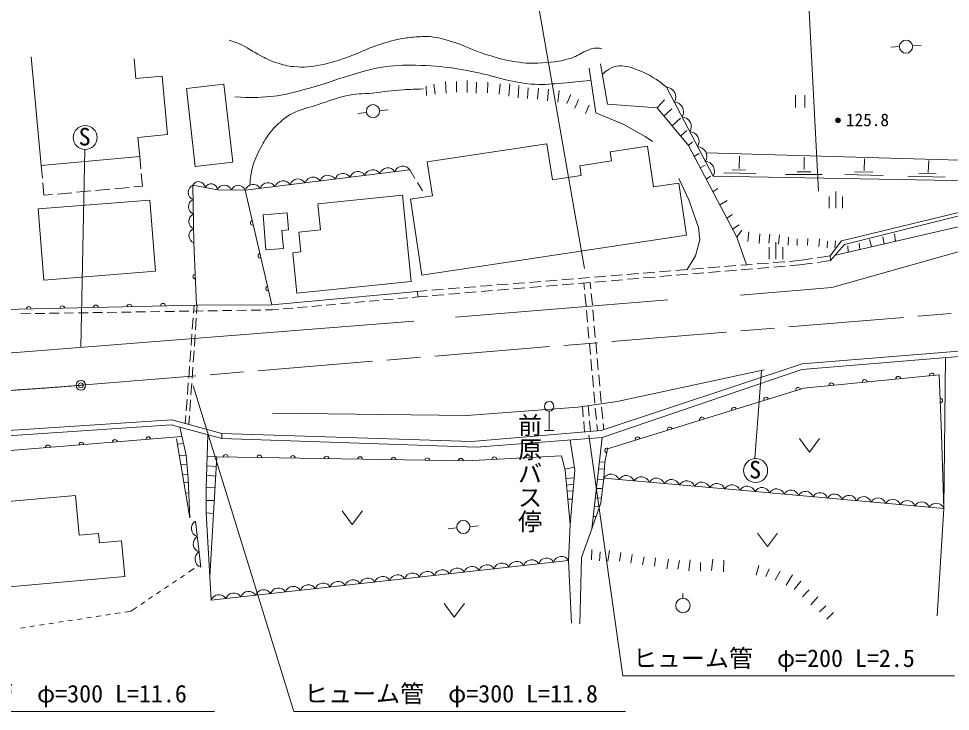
# Model space of a CAD drawing. Units: millimetres, scale not verified. Extents: x 40000 to 680000, y 20000 to 380000.
# Drawn here: x 363163 to 460240, y 241041 to 313202 of the extents above; entities that cross this region are included whole.
import ezdxf
from ezdxf.enums import TextEntityAlignment as Align

# ---------------------------------------------------------------- set-up
doc = ezdxf.new("R2010")
doc.units = ezdxf.units.MM
doc.header["$LTSCALE"] = 1000
doc.header["$PDMODE"] = 32
doc.header["$PDSIZE"] = 500
doc.linetypes.add('CHAIN', pattern=[18.5, 12, -1.5, 3.5, -1.5])
for name, color, linetype, lineweight in [('M-BGD', 7, 'Continuous', 13), ('M-BMK', 2, 'CHAIN', 13), ('M-BMK-SRVR', 3, 'Continuous', 13), ('M-STR-HTXT', 7, 'Continuous', 13)]:
    doc.layers.add(name, color=color, linetype=linetype, lineweight=lineweight)
doc.styles.add('@ＭＳ ゴシック', font='')
doc.styles.add('ＭＳ ゴシック', font='')
doc.styles.get('@ＭＳ ゴシック').set_extended_font_data('@MS Gothic')
doc.styles.get('ＭＳ ゴシック').set_extended_font_data('MS Gothic')

msp = doc.modelspace()

# ---------------------------------------------------------------- linework, layer by layer
at = {"layer": 'M-BGD'}
for p, q in [((454021, 310243), (454934, 310288)), ((456296, 310356), (457209, 310402)), ((364459, 309206), (365514, 297900)), ((375384, 306958), (375192, 309014)), ((422620, 308044), (423304, 303376)), ((423780, 308492), (424510, 304291)), ((378104, 307212), (375384, 306958)), ((378672, 301120), (378104, 307212)), ((380640, 305921), (384557, 306365)), ((381560, 297804), (380640, 305921)), ((384557, 306365), (385477, 298247)), ((405673, 305189), (405609, 306182)), ((406567, 305347), (406433, 306375)), ((407713, 305447), (407634, 306656)), ((408791, 305543), (408774, 306656)), ((409896, 305491), (409896, 306744)), ((410842, 305455), (410860, 306595)), ((412021, 305482), (412039, 306577)), ((413231, 305327), (413318, 306414)), ((414247, 305125), (414344, 306414)), ((415212, 304968), (415264, 306230)), ((416174, 304873), (416235, 305978)), ((417208, 304812), (417313, 305943)), ((418276, 304639), (418370, 305846)), ((435517, 296782), (430670, 306055)), ((419332, 304506), (419492, 305702)), ((420264, 304345), (420694, 305300)), ((444096, 305245), (444096, 303945)), ((445071, 303945), (445071, 305245)), ((421106, 303889), (421509, 304766)), ((422219, 303328), (422596, 304196)), ((424510, 304291), (429677, 303897)), ((429677, 303897), (430446, 304745)), ((429677, 303897), (432943, 299993)), ((399414, 303439), (398507, 303327)), ((401674, 303719), (400767, 303607)), ((423304, 303376), (426143, 302223)), ((430385, 303051), (431231, 303809)), ((426143, 302223), (428451, 300921)), ((431247, 302020), (432107, 302826)), ((375590, 300832), (378672, 301120)), ((432137, 300957), (432768, 301561)), ((375774, 298858), (375590, 300832)), ((418211, 300176), (405739, 298296)), ((418779, 296405), (418211, 300176)), ((428451, 300921), (429190, 300389)), ((432943, 299993), (433364, 300362)), ((432943, 299993), (437984, 290445)), ((370050, 299565), (369653, 278967)), ((428689, 299911), (424789, 299323)), ((424789, 299323), (424932, 298374)), ((429327, 295679), (428689, 299911)), ((433545, 298854), (434058, 299163)), ((493294, 297574), (434805, 299206)), ((365514, 297900), (375774, 298858)), ((375774, 298858), (375896, 297556)), ((385477, 298247), (381560, 297804)), ((405739, 298296), (406275, 294742)), ((424932, 298374), (421629, 297876)), ((438236, 297585), (438276, 298865)), ((445023, 297495), (445014, 298766)), ((451245, 297375), (451280, 298614)), ((457930, 297183), (457983, 298410)), ((365514, 297900), (365635, 296598)), ((375942, 297058), (376063, 295757)), ((403921, 297443), (404455, 296566)), ((421629, 297876), (421783, 296857)), ((434182, 297646), (434682, 297952)), ((436650, 297147), (439972, 297059)), ((437500, 297436), (438903, 297419)), ((444295, 297259), (445715, 297241)), ((450251, 297229), (452174, 297206)), ((456966, 297061), (458763, 297043)), ((365682, 296101), (365803, 294799)), ((404715, 296138), (405249, 295261)), ((421783, 296857), (418779, 296405)), ((431951, 296548), (432976, 294326)), ((434802, 296473), (435265, 296786)), ((435517, 296782), (493122, 295730)), ((443068, 296969), (446890, 296952)), ((449252, 296961), (453243, 296855)), ((455818, 296789), (459683, 296692)), ((369191, 295115), (370684, 295255)), ((371182, 295301), (372676, 295440)), ((373174, 295487), (374667, 295626)), ((375165, 295673), (376063, 295757)), ((386771, 295330), (389557, 283386)), ((431945, 296073), (429327, 295679)), ((432764, 290640), (431945, 296073)), ((435493, 295164), (436010, 295524)), ((448297, 293446), (448297, 295196)), ((365189, 293385), (376824, 294307)), ((365803, 294799), (366702, 294883)), ((367199, 294929), (368693, 295069)), ((376824, 294307), (377413, 286881)), ((403150, 294806), (394334, 293902)), ((404071, 285824), (403150, 294806)), ((406275, 294742), (403996, 294399)), ((403996, 294399), (405189, 286483)), ((432976, 294326), (433989, 291447)), ((436214, 293798), (436992, 294253)), ((447597, 293446), (447597, 294671)), ((448997, 293446), (448997, 294671)), ((365189, 293385), (365777, 285959)), ((394334, 293902), (394611, 291202)), ((448890, 290059), (463727, 293645)), ((388625, 292766), (391146, 292963)), ((388911, 289108), (388625, 292766)), ((391146, 292963), (391284, 291188)), ((436951, 292402), (437531, 292811)), ((449223, 289691), (462853, 293075)), ((433989, 291447), (434127, 290165)), ((437549, 291269), (438241, 291727)), ((448266, 288579), (461366, 291598)), ((391284, 291188), (390602, 291134)), ((390602, 291134), (390749, 289251)), ((394611, 291202), (392357, 290971)), ((392357, 290971), (392570, 288895)), ((405189, 286483), (432764, 290640)), ((437984, 290445), (438497, 291175)), ((437984, 290445), (439009, 287558)), ((439254, 290996), (439132, 289988)), ((440394, 290786), (440306, 289795)), ((441419, 290742), (441340, 289813)), ((442436, 290698), (442340, 289725)), ((443365, 290435), (443330, 289620)), ((444285, 290277), (444285, 289585)), ((445392, 290289), (445369, 289599)), ((453199, 290473), (453350, 289751)), ((454417, 290780), (454519, 290020)), ((381428, 289834), (381706, 283370)), ((434127, 290165), (433693, 288482)), ((441368, 288160), (441368, 289385)), ((442068, 288160), (442068, 289910)), ((442768, 288160), (442768, 289385)), ((446596, 290254), (446545, 289475)), ((447434, 290006), (447406, 289340)), ((447715, 288499), (448890, 290059)), ((447768, 287999), (449223, 289691)), ((447891, 285178), (462853, 289409)), ((448267, 290065), (448213, 289356)), ((449565, 289535), (449582, 288882)), ((450805, 289164), (450722, 289800)), ((451823, 290184), (452006, 289441)), ((390749, 289251), (388911, 289108)), ((392570, 288895), (391728, 288809)), ((391728, 288809), (392160, 284602)), ((433693, 288482), (432805, 287057)), ((446355, 288288), (447715, 288499)), ((447715, 288499), (447768, 287999)), ((436708, 287372), (437905, 287469)), ((438403, 287509), (439599, 287606)), ((440097, 287646), (441294, 287742)), ((441792, 287783), (442988, 287879)), ((441830, 287323), (443026, 287424)), ((443486, 287919), (444500, 288001)), ((443524, 287465), (444507, 287548)), ((444500, 288001), (445861, 288212)), ((444507, 287548), (445890, 287739)), ((569572, 287349), (444782, 277250)), ((446385, 287808), (447768, 287999)), ((365777, 285959), (377413, 286881)), ((424847, 286415), (426043, 286512)), ((426542, 286552), (427738, 286649)), ((428236, 286689), (429432, 286785)), ((429930, 286826), (431127, 286922)), ((429972, 286330), (431168, 286430)), ((431625, 286962), (432821, 287059)), ((431666, 286472), (432862, 286572)), ((433319, 287099), (434516, 287195)), ((433360, 286614), (434556, 286714)), ((435014, 287236), (436210, 287332)), ((435054, 286756), (436250, 286856)), ((436748, 286898), (437944, 286998)), ((438442, 287040), (439638, 287140)), ((440136, 287181), (441332, 287282)), ((569607, 286924), (444775, 276667)), ((392160, 284602), (404071, 285824)), ((411291, 285322), (412487, 285418)), ((412986, 285458), (414182, 285555)), ((414680, 285595), (415876, 285691)), ((416375, 285732), (417571, 285828)), ((418069, 285868), (419265, 285965)), ((418113, 285337), (419309, 285437)), ((419764, 286005), (420960, 286102)), ((419807, 285479), (421003, 285579)), ((421458, 286142), (422654, 286238)), ((421502, 285621), (422697, 285721)), ((422124, 284982), (422061, 285668)), ((422785, 285069), (422726, 285723)), ((423153, 286279), (424349, 286375)), ((423196, 285763), (424391, 285863)), ((424890, 285904), (426085, 286005)), ((426584, 286046), (427780, 286146)), ((428278, 286188), (429474, 286288)), ((389557, 283386), (404695, 284789)), ((404695, 284789), (405709, 284871)), ((404695, 284789), (404774, 284220)), ((406208, 284911), (407404, 285008)), ((406255, 284344), (407451, 284444)), ((407902, 285048), (409098, 285145)), ((407949, 284486), (409145, 284586)), ((409597, 285185), (410793, 285281)), ((409643, 284627), (410839, 284728)), ((411337, 284769), (412533, 284869)), ((413031, 284911), (414227, 285011)), ((414725, 285053), (415921, 285153)), ((416419, 285195), (417615, 285295)), ((422278, 283289), (422169, 284484)), ((422939, 283376), (422830, 284571)), ((438388, 284409), (447891, 285178)), ((397698, 283586), (396702, 283497)), ((399192, 283720), (398196, 283631)), ((400686, 283854), (399690, 283765)), ((402180, 283988), (401184, 283898)), ((403674, 284121), (402678, 284032)), ((404774, 284220), (404172, 284166)), ((404774, 284220), (405757, 284302)), ((408665, 282087), (430815, 283906)), ((381706, 283370), (361613, 282886)), ((365892, 282497), (364892, 282481)), ((367392, 282520), (366392, 282504)), ((368892, 282543), (367892, 282528)), ((370391, 282566), (369391, 282551)), ((371891, 282589), (370891, 282574)), ((373391, 282613), (372391, 282597)), ((374891, 282636), (373891, 282620)), ((376391, 282659), (375391, 282644)), ((377890, 282682), (376891, 282667)), ((379390, 282706), (378390, 282690)), ((380890, 282729), (379890, 282713)), ((381383, 282533), (381445, 283363)), ((382390, 282752), (381390, 282737)), ((381706, 283370), (389557, 283386)), ((381711, 282487), (381774, 283370)), ((383890, 282775), (382890, 282760)), ((385390, 282799), (384390, 282783)), ((386889, 282822), (385889, 282806)), ((388389, 282845), (387389, 282830)), ((389626, 282864), (388889, 282853)), ((390228, 282918), (389626, 282864)), ((391722, 283052), (390726, 282963)), ((393216, 283185), (392220, 283096)), ((394710, 283319), (393714, 283230)), ((396204, 283453), (395208, 283364)), ((422432, 281596), (422323, 282791)), ((423093, 281683), (422984, 282878)), ((361087, 278295), (404344, 281690)), ((364392, 282473), (363392, 282458)), ((381258, 280837), (381346, 282034)), ((381592, 280792), (381676, 281989)), ((422585, 279903), (422477, 281098)), ((423247, 279990), (423138, 281185)), ((381132, 279142), (381221, 280339)), ((381472, 279096), (381556, 280293)), ((381006, 277447), (381095, 278643)), ((422739, 278210), (422631, 279405)), ((423400, 278297), (423292, 279492)), ((381352, 277400), (381437, 278597)), ((422893, 276517), (422785, 277712)), ((423554, 276604), (423446, 277799)), ((459749, 277897), (459552, 262157)), ((380880, 275751), (380969, 276948)), ((381232, 275704), (381317, 276901)), ((423868, 270289), (444782, 277250)), ((423047, 274824), (422938, 276019)), ((423708, 274911), (423600, 276106)), ((423949, 269558), (444775, 276667)), ((440857, 276601), (425513, 273327)), ((439880, 267377), (440573, 276541)), ((380755, 274056), (380844, 275253)), ((381113, 274009), (381197, 275206)), ((423201, 273131), (423092, 274326)), ((423862, 273218), (423754, 274413)), ((380629, 272361), (380718, 273557)), ((380993, 272313), (381077, 273510)), ((425513, 273327), (421421, 272746)), ((421901, 272814), (421996, 271727)), ((422494, 272898), (422598, 271795)), ((380531, 271031), (380592, 271862)), ((409854, 271858), (389598, 272095)), ((421421, 272746), (409854, 271858)), ((418438, 270315), (418438, 272315)), ((423355, 271438), (423246, 272633)), ((424016, 271525), (423907, 272720)), ((379069, 270877), (344229, 268549)), ((344254, 269130), (379125, 271414)), ((384328, 269475), (379069, 270877)), ((379125, 271414), (384345, 269992)), ((380895, 270932), (380958, 271814)), ((422039, 271229), (422133, 270142)), ((422644, 271297), (422748, 270194)), ((423462, 270254), (423400, 270940)), ((424121, 270373), (424061, 271027)), ((379946, 270643), (380612, 267742)), ((384345, 269992), (384328, 269475)), ((410355, 269143), (384345, 269992)), ((423868, 270289), (410355, 269143)), ((417938, 270315), (418938, 270315)), ((459552, 262157), (459318, 269906)), ((381007, 261194), (379606, 269438)), ((379703, 268868), (380337, 268940)), ((382888, 269859), (382687, 264358)), ((384328, 269475), (410868, 268562)), ((410868, 268562), (423949, 269558)), ((420641, 269306), (421118, 266151)), ((423949, 269558), (422882, 260046)), ((444509, 269450), (445559, 268050)), ((445559, 268050), (446609, 269450)), ((379900, 267707), (380612, 267742)), ((380612, 267742), (380829, 265296)), ((382806, 267620), (383825, 267562)), ((383825, 267562), (383073, 255085)), ((420112, 266151), (419723, 267666)), ((423667, 267045), (424248, 267012)), ((424136, 265322), (424248, 267012)), ((380062, 266757), (380697, 266782)), ((383764, 266550), (382769, 266612)), ((420081, 266275), (421070, 266467)), ((420612, 260497), (420112, 266151)), ((421118, 266151), (420612, 260497)), ((423583, 266295), (424199, 266278)), ((380240, 265705), (380789, 265754)), ((380829, 265296), (381007, 261194)), ((383704, 265553), (382733, 265639)), ((420187, 265310), (421049, 265380)), ((423462, 265214), (424115, 265161)), ((423810, 262778), (424136, 265322)), ((380387, 264844), (380847, 264884)), ((382687, 264358), (382705, 261725)), ((382687, 264358), (383631, 264337)), ((420249, 264607), (420988, 264695)), ((423353, 264243), (423999, 264250)), ((362056, 262901), (369098, 263544)), ((369098, 263544), (369477, 259388)), ((380571, 263760), (380894, 263800)), ((420305, 263973), (420927, 264011)), ((420379, 263136), (420850, 263155)), ((423243, 263266), (423875, 263285)), ((382696, 263014), (383550, 262990)), ((422882, 260046), (423810, 262778)), ((423146, 262401), (423680, 262396)), ((459552, 262157), (458848, 251007)), ((382705, 261725), (383211, 252611)), ((382705, 261725), (383469, 261648)), ((396881, 261916), (397931, 260516)), ((397931, 260516), (398981, 261916)), ((423029, 261357), (423322, 261340)), ((381575, 260854), (382137, 256065)), ((411087, 260353), (410177, 260271)), ((420612, 260497), (420451, 256761)), ((369477, 259388), (371495, 259572)), ((371495, 259572), (371584, 258596)), ((408819, 260150), (407909, 260068)), ((421818, 257071), (422882, 260046)), ((440134, 259610), (441184, 258210)), ((441184, 258210), (442234, 259610)), ((371584, 258596), (373883, 258806)), ((373883, 258806), (374221, 255105)), ((422850, 256820), (422872, 257915)), ((423670, 256719), (423757, 257665)), ((424546, 256684), (424721, 257788)), ((425782, 256675), (425905, 257595)), ((426935, 256473), (427075, 257376)), ((420451, 256761), (383211, 252611)), ((420451, 256761), (420769, 250235)), ((421638, 250171), (421818, 257071)), ((428179, 256298), (428320, 257148)), ((429415, 256158), (429520, 257034)), ((430695, 255903), (430870, 256894)), ((431837, 255866), (432007, 256760)), ((433007, 255682), (433125, 256813)), ((434203, 255643), (434216, 256563)), ((435347, 255708), (435492, 256905)), ((436587, 255565), (436644, 256788)), ((380849, 255525), (381448, 255931)), ((440006, 255233), (440283, 256235)), ((441030, 255080), (441347, 255887)), ((441998, 254718), (442509, 255662)), ((374221, 255105), (358725, 253691)), ((379193, 254404), (379607, 254684)), ((380021, 254965), (380435, 255245)), ((443136, 254193), (443776, 255271)), ((443965, 253746), (444663, 254608)), ((377538, 253282), (377951, 253563)), ((378365, 253843), (378779, 254123)), ((444842, 252983), (445535, 253693)), ((375882, 252161), (376296, 252441)), ((376710, 252721), (377124, 253002)), ((432375, 252812), (432375, 253312)), ((445697, 252138), (446445, 252957)), ((374223, 251376), (374869, 251475)), ((374869, 251475), (375468, 251880)), ((407501, 252265), (408551, 250865)), ((408551, 250865), (409601, 252265)), ((446592, 251415), (447250, 252030)), ((368292, 250467), (368786, 250543)), ((369281, 250619), (369775, 250694)), ((370269, 250770), (370763, 250846)), ((371258, 250921), (371752, 250997)), ((372246, 251073), (372740, 251149)), ((373235, 251224), (373729, 251300)), ((447357, 250656), (448059, 251350)), ((363350, 249710), (363844, 249786)), ((364338, 249861), (364833, 249937)), ((365327, 250013), (365821, 250088)), ((366315, 250164), (366810, 250240)), ((367304, 250316), (367798, 250391))]:
    msp.add_line(p, q, dxfattribs=at)
for points in [[(403921, 297443), (386771, 295330), (383877, 295379), (381312, 295841), (381428, 289834)], [(459318, 269906), (459081, 276109), (444970, 274718), (424514, 268402), (424248, 267012)], [(380169, 269671), (347826, 267032), (337358, 267437), (329551, 268415)], [(419723, 267666), (409813, 267133), (383825, 267562)], [(459552, 262157), (439890, 263932), (424136, 265322)]]:
    msp.add_lwpolyline(points, dxfattribs=at)
for centre, radius in [((455617, 310285), 683), ((400086, 303560), 683), ((370095, 300814), 1250), ((448527, 302613), 150), ((448527, 302613), 120), ((448527, 302613), 90), ((448527, 302613), 60), ((448527, 302613), 30), ((448527, 302613), 20), ((418438, 272815), 500), ((439954, 266129), 1250), ((409495, 260248), 683), ((432375, 252062), 750)]:
    msp.add_circle(centre, radius, dxfattribs=at)
for centre, radius, start, end in [((430622, 305046), 1010, 327.93508, 87.25881), ((431430, 303501), 1010, 327.93508, 87.25881), ((432238, 301955), 1010, 327.93508, 87.25881), ((433045, 300410), 1010, 327.93508, 87.25881), ((433853, 298864), 1010, 327.93508, 87.25881), ((434661, 297319), 1010, 327.93508, 87.25881), ((396950, 296214), 867, 32.06549, 161.9869), ((398509, 296407), 867, 32.06549, 161.9869), ((400068, 296599), 867, 32.06549, 161.9869), ((401627, 296791), 867, 32.06549, 161.9869), ((403186, 296983), 867, 32.06549, 161.9869), ((381922, 295553), 675, 4.80978, 154.79156), ((389154, 295254), 867, 32.06549, 161.9869), ((390713, 295446), 867, 32.06549, 161.9869), ((392272, 295638), 867, 32.06549, 161.9869), ((393832, 295830), 867, 32.06549, 161.9869), ((395391, 296022), 867, 32.06549, 161.9869), ((381640, 295096), 814, 113.79515, 248.41659), ((383205, 295322), 675, 4.80978, 154.79156), ((384596, 295093), 773, 19.72186, 158.3158), ((386043, 295069), 773, 19.72186, 158.3158), ((387595, 295061), 867, 32.06549, 161.9869), ((381669, 293594), 814, 113.79515, 248.41659), ((381698, 292092), 814, 113.79515, 248.41659), ((381727, 290591), 814, 113.79515, 248.41659), ((387566, 291921), 250, 103.12985, 283.12985), ((388361, 288512), 250, 103.12985, 283.12985), ((381578, 286337), 250, 92.46511, 272.46511), ((389156, 285104), 250, 103.12985, 283.12985), ((378207, 283285), 250, 1.37856, 181.37856), ((364211, 282949), 250, 1.37856, 181.37856), ((367710, 283033), 250, 1.37856, 181.37856), ((371209, 283117), 250, 1.37856, 181.37856), ((374708, 283201), 250, 1.37856, 181.37856), ((454808, 275688), 250, 5.62733, 185.62733), ((458292, 276031), 250, 5.62733, 185.62733), ((444383, 274537), 250, 17.15803, 197.15803), ((447842, 275001), 250, 5.62733, 185.62733), ((451325, 275345), 250, 5.62733, 185.62733), ((441039, 273505), 250, 17.15803, 197.15803), ((459184, 273404), 250, 272.18511, 92.18511), ((437695, 272472), 250, 17.15803, 197.15803), ((434351, 271440), 250, 17.15803, 197.15803), ((431007, 270407), 250, 17.15803, 197.15803), ((369704, 268817), 250, 4.66353, 184.66353), ((373192, 269102), 250, 4.66353, 184.66353), ((376681, 269386), 250, 4.66353, 184.66353), ((427662, 269375), 250, 17.15803, 197.15803), ((366215, 268533), 250, 4.66353, 184.66353), ((424475, 268201), 250, 79.15969, 259.15969), ((384741, 267547), 250, 359.0544, 179.0544), ((388241, 267490), 250, 359.0544, 179.0544), ((391740, 267432), 250, 359.0544, 179.0544), ((395240, 267374), 250, 359.0544, 179.0544), ((398739, 267316), 250, 359.0544, 179.0544), ((402239, 267258), 250, 359.0544, 179.0544), ((405738, 267201), 250, 359.0544, 179.0544), ((409238, 267143), 250, 359.0544, 179.0544), ((412733, 267290), 250, 3.07562, 183.07562), ((416228, 267478), 250, 3.07562, 183.07562), ((424890, 264879), 875, 20.34684, 149.56857), ((426466, 264740), 875, 20.34684, 149.56857), ((428041, 264601), 875, 20.34684, 149.56857), ((429617, 264462), 875, 20.34684, 149.56857), ((431192, 264323), 875, 20.34684, 149.56857), ((432767, 264184), 875, 20.34684, 149.56857), ((434343, 264045), 875, 20.34684, 149.56857), ((435918, 263906), 875, 20.34684, 149.56857), ((437493, 263767), 875, 20.34684, 149.56857), ((439069, 263628), 875, 20.34684, 149.56857), ((440616, 263539), 827, 18.10989, 151.56823), ((442129, 263402), 827, 18.10989, 151.56823), ((443641, 263266), 827, 18.10989, 151.56823), ((445154, 263129), 827, 18.10989, 151.56823), ((446666, 262992), 827, 18.10989, 151.56823), ((448179, 262856), 827, 18.10989, 151.56823), ((449691, 262719), 827, 18.10989, 151.56823), ((451204, 262583), 827, 18.10989, 151.56823), ((452716, 262446), 827, 18.10989, 151.56823), ((454229, 262309), 827, 18.10989, 151.56823), ((455741, 262173), 827, 18.10989, 151.56823), ((457254, 262036), 827, 18.10989, 151.56823), ((458766, 261900), 827, 18.10989, 151.56823), ((382062, 260102), 896, 122.91767, 250.47006), ((382250, 258506), 896, 122.91767, 250.47006), ((382437, 256910), 896, 122.91767, 250.47006), ((411956, 255453), 859, 31.07995, 161.63896), ((413508, 255626), 859, 31.07995, 161.63896), ((415060, 255799), 859, 31.07995, 161.63896), ((416611, 255972), 859, 31.07995, 161.63896), ((418163, 256144), 859, 31.07995, 161.63896), ((419715, 256317), 859, 31.07995, 161.63896), ((404198, 254588), 859, 31.07995, 161.63896), ((405750, 254761), 859, 31.07995, 161.63896), ((407301, 254934), 859, 31.07995, 161.63896), ((408853, 255107), 859, 31.07995, 161.63896), ((410405, 255280), 859, 31.07995, 161.63896), ((394888, 253550), 859, 31.07995, 161.63896), ((396440, 253723), 859, 31.07995, 161.63896), ((397991, 253896), 859, 31.07995, 161.63896), ((399543, 254069), 859, 31.07995, 161.63896), ((401095, 254242), 859, 31.07995, 161.63896), ((402646, 254415), 859, 31.07995, 161.63896), ((385578, 252513), 859, 31.07995, 161.63896), ((387130, 252686), 859, 31.07995, 161.63896), ((388682, 252859), 859, 31.07995, 161.63896), ((390233, 253032), 859, 31.07995, 161.63896), ((391785, 253205), 859, 31.07995, 161.63896), ((393336, 253377), 859, 31.07995, 161.63896), ((384027, 252340), 859, 31.07995, 161.63896)]:
    msp.add_arc(centre, radius, start, end, dxfattribs=at)
for points, knots in [([(385113, 310956), (385690, 310766), (385862, 310691), (386330, 310491), (387320, 310068), (387759, 309598), (388735, 309142), (389240, 308905), (389522, 308760), (390055, 308594), (390725, 308386), (391111, 308268), (391810, 308208), (392934, 308111), (393586, 308166), (394693, 308385), (395762, 308597), (396341, 308812), (397370, 309170), (398634, 309610), (399287, 310006), (400558, 310426), (401481, 310731), (402003, 310902), (402957, 311086), (403584, 311207), (403942, 311247), (404580, 311291), (405213, 311335), (405576, 311389), (406206, 311308), (407250, 311173), (407813, 310954), (408815, 310631), (409983, 310255), (410584, 309890), (411753, 309516), (412685, 309219), (413206, 309029), (414169, 308856), (415356, 308642), (416039, 308515), (417244, 308566), (418636, 308625), (419435, 308704), (420771, 309097), (421395, 309281), (421660, 309598), (422268, 309830), (422614, 309962), (422802, 310079), (423170, 310120), (423458, 310152), (423586, 310145), (423911, 310104)], [0, 0, 0, 0, 1, 1, 1, 2, 2, 2, 3, 3, 3, 4, 4, 4, 5, 5, 5, 6, 6, 6, 7, 7, 7, 8, 8, 8, 9, 9, 9, 10, 10, 10, 11, 11, 11, 12, 12, 12, 13, 13, 13, 14, 14, 14, 15, 15, 15, 16, 16, 16, 17, 17, 17, 18, 18, 18, 18]), ([(385694, 305060), (387406, 304959), (387987, 304951), (389445, 305093), (391242, 305267), (392210, 305641), (393954, 306107), (395665, 306564), (396572, 306994), (398278, 307468), (399436, 307789), (400083, 308001), (401273, 308176), (402736, 308391), (403578, 308376), (405057, 308337), (406635, 308296), (407519, 308186), (409079, 307943), (410240, 307762), (410880, 307597), (412025, 307331), (412899, 307128), (413371, 306938), (414252, 306763), (415293, 306556), (415880, 306422), (416941, 306361), (418072, 306295), (418709, 306407), (419839, 306489), (421000, 306574), (421387, 306622), (422803, 306793)], [0, 0, 0, 0, 1, 1, 1, 2, 2, 2, 3, 3, 3, 4, 4, 4, 5, 5, 5, 6, 6, 6, 7, 7, 7, 8, 8, 8, 9, 9, 9, 10, 10, 10, 11, 11, 11, 11]), ([(423974, 307374), (424259, 307648), (424377, 307749), (424680, 307923), (425056, 308140), (425299, 308263), (425732, 308278), (426526, 308304), (426972, 308111), (427718, 307837), (428479, 307559), (428890, 307341), (429564, 306893), (430016, 306593), (430182, 306470), (430670, 306055)], [0, 0, 0, 0, 1, 1, 1, 2, 2, 2, 3, 3, 3, 4, 4, 4, 5, 5, 5, 5]), ([(387264, 295858), (387317, 296699), (387350, 296998), (387532, 297704), (387751, 298556), (387999, 299000), (388407, 299779), (388747, 300428), (388953, 300790), (389397, 301373), (389688, 301755), (389882, 301949), (390243, 302267), (390769, 302731), (391063, 303017), (391692, 303329), (392683, 303822), (393322, 303901), (394373, 304247), (395492, 304616), (396095, 304915), (397247, 305165), (398313, 305396), (398940, 305341), (400025, 305455), (401277, 305586), (401973, 305716), (403229, 305793), (404059, 305844), (404340, 305857), (405355, 305874)], [0, 0, 0, 0, 1, 1, 1, 2, 2, 2, 3, 3, 3, 4, 4, 4, 5, 5, 5, 6, 6, 6, 7, 7, 7, 8, 8, 8, 9, 9, 9, 10, 10, 10, 10])]:
    msp.add_open_spline(points, degree=3, knots=knots, dxfattribs=at)
msp.add_point((448527, 302613), dxfattribs=at)
at = {"layer": 'M-BMK'}
msp.add_line((369649, 275004), (469387, 283231), dxfattribs=at)
msp.add_arc((322753, 872076), 598910, 264.92137, 274.49098, dxfattribs=at)
at = {"layer": 'M-BMK-SRVR'}
msp.add_circle((369649, 275004), 500, dxfattribs=at)
msp.add_point((369649, 275004), dxfattribs=at)
at = {"layer": 'M-STR-HTXT'}
for p, q in [((415690, 323973), (422113, 287178)), ((445179, 320565), (446486, 295217)), ((391836, 241041), (381352, 274947)), ((426098, 244732), (422569, 269806)), ((426098, 244732), (460654, 244732)), ((349005, 241041), (383561, 241041)), ((391836, 241041), (426392, 241041))]:
    msp.add_line(p, q, dxfattribs=at)

# ---------------------------------------------------------------- texts
at = {"layer": 'M-BGD', "style": 'ＭＳ ゴシック'}
for s, height, p in [('125.8', 1320, (449360, 301604)), ('S', 1833, (369417, 299440)), ('S', 1833, (439276, 264756))]:
    msp.add_text(s, height=height, dxfattribs=at).set_placement(p, align=Align.BOTTOM_LEFT)
at = {"layer": 'M-BGD', "style": '@ＭＳ ゴシック'}
msp.add_text('前原バス停', height=1833, rotation=270, dxfattribs=at).set_placement((414951, 272101), align=Align.BOTTOM_LEFT)
at = {"layer": 'M-STR-HTXT', "style": 'ＭＳ ゴシック'}
for s, p in [('ヒューム管\u3000φ=200 L=2.5', (427169, 245112)), ('ヒューム管\u3000φ=300 L=11.6', (350076, 241420)), ('ヒューム管\u3000φ=300 L=11.8', (392907, 241420))]:
    msp.add_text(s, height=1833, dxfattribs=at).set_placement(p, align=Align.BOTTOM_LEFT)

doc.saveas('drawing.dxf')
